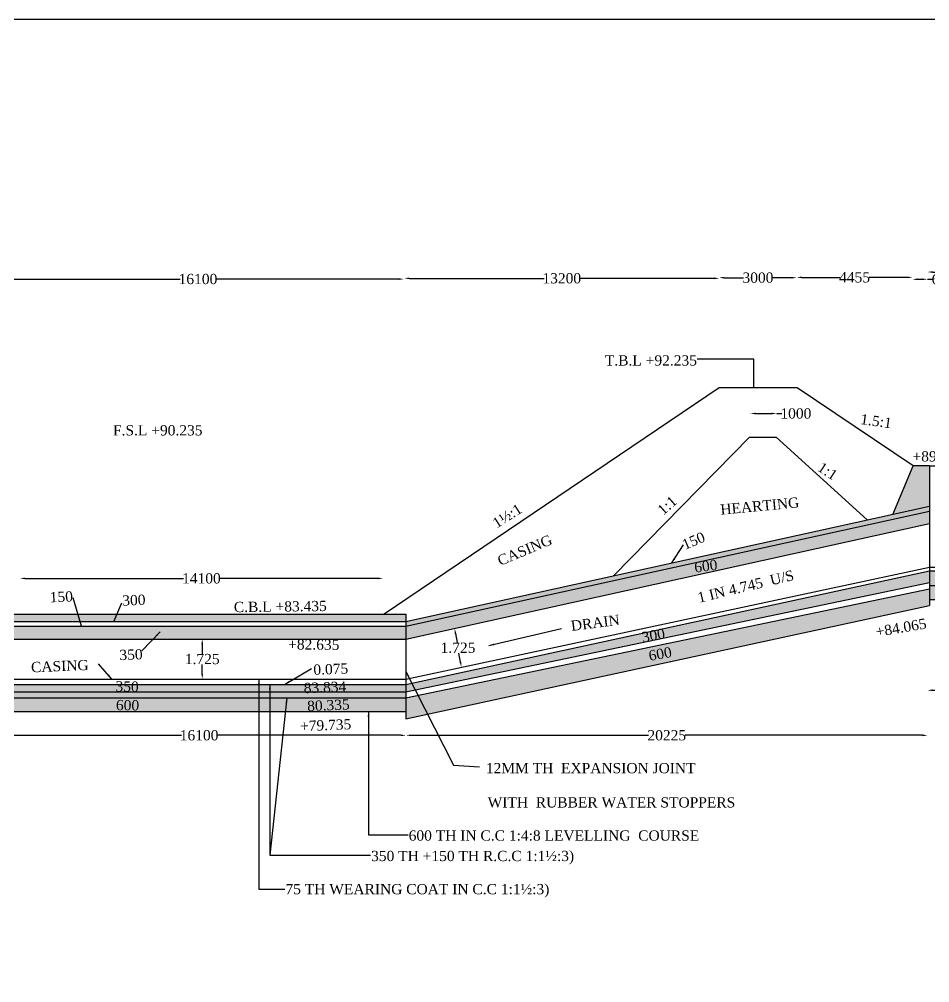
# Model space of a CAD drawing. Header units: millimetres. Extents: x 6088 to 181552, y 273 to 115946.
# Drawn here: x 58843 to 94391, y 78306 to 115946 of the extents above; entities that cross this region are included whole.
import ezdxf

# ---------------------------------------------------------------- set-up
doc = ezdxf.new("R2010")
doc.units = ezdxf.units.MM
for name, color, linetype in [('DIM', 5, 'Continuous'), ('dwg', 20, 'Continuous'), ('HATCH', 2, 'Continuous'), ('TEXT', 7, 'Continuous')]:
    doc.layers.add(name, color=color, linetype=linetype)
doc.layers.add('TITLE', color=7, linetype='Continuous', lineweight=30)
doc.styles.get("Standard").update_dxf_attribs({"font": 'TIMES.TTF', "height": 400})
doc.dimstyles.get("Standard").update_dxf_attribs({"dimtxt": 400, "dimasz": 200, "dimexe": 0.18, "dimexo": 0.0625, "dimgap": 0.09, "dimtad": 0, "dimdec": 1, "dimrnd": 0.004500000000000001, "dimzin": 0, "dimdsep": 46, "dimtxsty": 'Standard', "dimcen": 0.1, "dimse1": 1, "dimse2": 1, "dimclrd": 5, "dimclre": 5, "dimclrt": 4, "dimadec": 0, "dimazin": 0, "dimtfac": 1, "dimtdec": 1, "dimtofl": 0, "dimtmove": 0, "dimatfit": 3, "dimfxl": 1, "dimtolj": 1, "dimtzin": 0, "dimarcsym": 0})

# ---------------------------------------------------------------- blocks, each defined once
blk = doc.blocks.new('*D7')
at = {"layer": 'Defpoints', "color": 0}
for p in [(57785.73858144309, 87963.30142658838), (73941.81770360086, 87971.59066049143), (73941.81770360086, 87963.30142658838)]:
    blk.add_point(p, dxfattribs=at)
at = {"layer": 'DIM', "color": 5, "lineweight": -2}
for p, q in [((57985.73858144309, 87971.59066049143), (65170.53745759046, 87971.59066049143)), ((73741.81770360086, 87971.59066049143), (66557.01882745347, 87971.59066049143))]:
    blk.add_line(p, q, dxfattribs=at)
at = {"layer": 'DIM', "color": 5}
for points in [[(57985.73858144309, 88004.92399382476), (57985.73858144309, 87938.2573271581), (57785.73858144309, 87971.59066049143)], [(73741.81770360086, 88004.92399382476), (73741.81770360086, 87938.2573271581), (73941.81770360086, 87971.59066049143)]]:
    blk.add_solid(points, dxfattribs=at)
at = {"layer": 'DIM', "color": 4, "insert": (65863.77814252197, 87971.59066049143), "char_height": 400, "attachment_point": 5}
blk.add_mtext('\\A1;16100', dxfattribs=at)
blk = doc.blocks.new('*D8')
at = {"layer": 'Defpoints', "color": 0}
for p in [(73941.81770360086, 87971.59066049143), (94307.63203945186, 87971.59066049143), (94307.63203945186, 87971.2129687827)]:
    blk.add_point(p, dxfattribs=at)
at = {"layer": 'DIM', "color": 5, "lineweight": -2}
for p, q in [((74141.81770360086, 87971.2129687827), (83412.16190829636, 87971.2129687827)), ((94107.63203945186, 87971.2129687827), (84837.28783475635, 87971.2129687827))]:
    blk.add_line(p, q, dxfattribs=at)
at = {"layer": 'DIM', "color": 5}
for points in [[(74141.81770360086, 88004.54630211602), (74141.81770360086, 87937.87963544937), (73941.81770360086, 87971.2129687827)], [(94107.63203945186, 88004.54630211602), (94107.63203945186, 87937.87963544937), (94307.63203945186, 87971.2129687827)]]:
    blk.add_solid(points, dxfattribs=at)
at = {"layer": 'DIM', "color": 4, "insert": (84124.72487152636, 87971.2129687827), "char_height": 400, "attachment_point": 5}
blk.add_mtext('\\A1;20225', dxfattribs=at)
blk = doc.blocks.new('*D9')
at = {"layer": 'Defpoints', "color": 0}
for p in [(94307.7527262473, 89760.34458798001), (99425.32741331845, 89760.34458798001), (99425.32741331845, 89732.03826447862)]:
    blk.add_point(p, dxfattribs=at)
at = {"layer": 'DIM', "color": 5, "lineweight": -2}
for p, q in [((94507.7527262473, 89732.03826447862), (96300.48035096528, 89732.03826447862)), ((99225.32741331845, 89732.03826447862), (97432.59978860046, 89732.03826447862))]:
    blk.add_line(p, q, dxfattribs=at)
at = {"layer": 'DIM', "color": 5}
for points in [[(94507.7527262473, 89765.37159781194), (94507.7527262473, 89698.70493114529), (94307.7527262473, 89732.03826447862)], [(99225.32741331845, 89765.37159781194), (99225.32741331845, 89698.70493114529), (99425.32741331845, 89732.03826447862)]]:
    blk.add_solid(points, dxfattribs=at)
at = {"layer": 'DIM', "color": 4, "insert": (96866.54006978287, 89732.03826447862), "char_height": 400, "attachment_point": 5}
blk.add_mtext('\\A1;5000', dxfattribs=at)
blk = doc.blocks.new('*D14')
at = {"layer": 'Defpoints', "color": 0}
for p in [(87389.9270781955, 100550.1633856099), (88419.5205831147, 100550.1633856099), (88419.5205831147, 100543.8925042243)]:
    blk.add_point(p, dxfattribs=at)
at = {"layer": 'DIM', "color": 5, "lineweight": -2}
for p, q in [((87589.9270781955, 100543.8925042243), (88219.5205831147, 100543.8925042243)), ((88419.5205831147, 100543.8925042243), (88619.5205831147, 100543.8925042243))]:
    blk.add_line(p, q, dxfattribs=at)
at = {"layer": 'DIM', "color": 5}
for points in [[(87589.9270781955, 100577.2258375576), (87589.9270781955, 100510.5591708909), (87389.9270781955, 100543.8925042243)], [(88219.5205831147, 100577.2258375576), (88219.5205831147, 100510.5591708909), (88419.5205831147, 100543.8925042243)]]:
    blk.add_solid(points, dxfattribs=at)
at = {"layer": 'DIM', "color": 4, "insert": (89165.10445478017, 100543.8925042243), "char_height": 400, "attachment_point": 5}
blk.add_mtext('\\A1;1000', dxfattribs=at)
blk = doc.blocks.new('*D15')
at = {"layer": 'Defpoints', "color": 0}
for p in [(58866.16161756939, 94124.07440263726), (73042.45970440819, 94124.07440263726), (73042.45970440819, 94102.56253315479)]:
    blk.add_point(p, dxfattribs=at)
at = {"layer": 'DIM', "color": 5, "lineweight": -2}
for p, q in [((59066.16161756939, 94102.56253315479), (65261.06997605728, 94102.56253315479)), ((72842.45970440819, 94102.56253315479), (66647.55134592029, 94102.56253315479))]:
    blk.add_line(p, q, dxfattribs=at)
at = {"layer": 'DIM', "color": 5}
for points in [[(59066.16161756939, 94135.89586648812), (59066.16161756939, 94069.22919982146), (58866.16161756939, 94102.56253315479)], [(72842.45970440819, 94135.89586648812), (72842.45970440819, 94069.22919982146), (73042.45970440819, 94102.56253315479)]]:
    blk.add_solid(points, dxfattribs=at)
at = {"layer": 'DIM', "color": 4, "insert": (65954.31066098879, 94102.56253315479), "char_height": 400, "attachment_point": 5}
blk.add_mtext('\\A1;14100', dxfattribs=at)
blk = doc.blocks.new('*D23')
at = {"layer": 'Defpoints', "color": 0}
for p in [(57780.80719980621, 105813.6504866025), (73857.73080493766, 105813.6504866025), (73857.73080493766, 105795.7219779118)]:
    blk.add_point(p, dxfattribs=at)
at = {"layer": 'DIM', "color": 5, "lineweight": -2}
for p, q in [((57980.80719980621, 105795.7219779118), (65126.02831744042, 105795.7219779118)), ((73657.73080493766, 105795.7219779118), (66512.50968730343, 105795.7219779118))]:
    blk.add_line(p, q, dxfattribs=at)
at = {"layer": 'DIM', "color": 5}
for points in [[(57980.80719980621, 105829.0553112451), (57980.80719980621, 105762.3886445784), (57780.80719980621, 105795.7219779118)], [(73657.73080493766, 105829.0553112451), (73657.73080493766, 105762.3886445784), (73857.73080493766, 105795.7219779118)]]:
    blk.add_solid(points, dxfattribs=at)
at = {"layer": 'DIM', "color": 4, "insert": (65819.26900237193, 105795.7219779118), "char_height": 400, "attachment_point": 5}
blk.add_mtext('\\A1;16100', dxfattribs=at)
blk = doc.blocks.new('*D24')
at = {"layer": 'Defpoints', "color": 0}
for p in [(73874.87063463066, 105792.8653396296), (86173.86163427855, 105824.6786277264), (86173.86163427855, 105792.8653396296)]:
    blk.add_point(p, dxfattribs=at)
at = {"layer": 'DIM', "color": 5, "lineweight": -2}
for p, q in [((74074.87063463066, 105824.6786277264), (79331.12544952311, 105824.6786277264)), ((85973.86163427855, 105824.6786277264), (80717.60681938611, 105824.6786277264))]:
    blk.add_line(p, q, dxfattribs=at)
at = {"layer": 'DIM', "color": 5}
for points in [[(74074.87063463066, 105858.0119610597), (74074.87063463066, 105791.3452943931), (73874.87063463066, 105824.6786277264)], [(85973.86163427855, 105858.0119610597), (85973.86163427855, 105791.3452943931), (86173.86163427855, 105824.6786277264)]]:
    blk.add_solid(points, dxfattribs=at)
at = {"layer": 'DIM', "color": 4, "insert": (80024.36613445461, 105824.6786277264), "char_height": 400, "attachment_point": 5}
blk.add_mtext('\\A1;13200', dxfattribs=at)
blk = doc.blocks.new('*D25')
at = {"layer": 'Defpoints', "color": 0}
for p in [(86173.86163427855, 105824.6786277264), (89194.84796774946, 105849.4121532426), (89194.84796774946, 105824.6786277264)]:
    blk.add_point(p, dxfattribs=at)
at = {"layer": 'DIM', "color": 5, "lineweight": -2}
for p, q in [((86373.86163427855, 105849.4121532426), (87116.13214059584, 105849.4121532426)), ((88994.84796774946, 105849.4121532426), (88252.57746143217, 105849.4121532426))]:
    blk.add_line(p, q, dxfattribs=at)
at = {"layer": 'DIM', "color": 5}
for points in [[(86373.86163427855, 105882.745486576), (86373.86163427855, 105816.0788199093), (86173.86163427855, 105849.4121532426)], [(88994.84796774946, 105882.745486576), (88994.84796774946, 105816.0788199093), (89194.84796774946, 105849.4121532426)]]:
    blk.add_solid(points, dxfattribs=at)
at = {"layer": 'DIM', "color": 4, "insert": (87684.35480101401, 105849.4121532426), "char_height": 400, "attachment_point": 5}
blk.add_mtext('\\A1;3000', dxfattribs=at)
blk = doc.blocks.new('*D26')
at = {"layer": 'Defpoints', "color": 0}
for p in [(89194.84796774946, 105849.4121532426), (93718.47307013778, 105861.8497153535), (93718.47307013778, 105849.4121532426)]:
    blk.add_point(p, dxfattribs=at)
at = {"layer": 'DIM', "color": 5, "lineweight": -2}
for p, q in [((89394.84796774946, 105861.8497153535), (90890.02401569921, 105861.8497153535)), ((93518.47307013778, 105861.8497153535), (92023.29702218804, 105861.8497153535))]:
    blk.add_line(p, q, dxfattribs=at)
at = {"layer": 'DIM', "color": 5}
for points in [[(89394.84796774946, 105895.1830486868), (89394.84796774946, 105828.5163820202), (89194.84796774946, 105861.8497153535)], [(93518.47307013778, 105895.1830486868), (93518.47307013778, 105828.5163820202), (93718.47307013778, 105861.8497153535)]]:
    blk.add_solid(points, dxfattribs=at)
at = {"layer": 'DIM', "color": 4, "insert": (91456.66051894362, 105861.8497153535), "char_height": 400, "attachment_point": 5}
blk.add_mtext('\\A1;4455', dxfattribs=at)
blk = doc.blocks.new('*D27')
at = {"layer": 'Defpoints', "color": 0}
for p in [(93718.47307013778, 105861.8497153535), (94300.38432765007, 105861.8497153535), (94300.38432765007, 105787.6485678423)]:
    blk.add_point(p, dxfattribs=at)
at = {"layer": 'DIM', "color": 5, "lineweight": -2}
for p, q in [((93918.47307013778, 105787.6485678423), (94100.38432765007, 105787.6485678423)), ((94300.38432765007, 105787.6485678423), (94500.38432765007, 105787.6485678423))]:
    blk.add_line(p, q, dxfattribs=at)
at = {"layer": 'DIM', "color": 5}
for points in [[(93918.47307013778, 105820.9819011756), (93918.47307013778, 105754.315234509), (93718.47307013778, 105787.6485678423)], [(94100.38432765007, 105820.9819011756), (94100.38432765007, 105754.315234509), (94300.38432765007, 105787.6485678423)]]:
    blk.add_solid(points, dxfattribs=at)
at = {"layer": 'DIM', "color": 4, "insert": (94920.22919426867, 105787.6485678423), "char_height": 400, "attachment_point": 5}
blk.add_mtext('\\A1;600', dxfattribs=at)
blk = doc.blocks.new('*D28')
at = {"layer": 'Defpoints', "color": 0}
for p in [(94300.38432765007, 105787.6485678423), (99480.68145990011, 106071.2850492285), (99480.68145990011, 105787.6485678423)]:
    blk.add_point(p, dxfattribs=at)
at = {"layer": 'DIM', "color": 5, "lineweight": -2}
for p, q in [((94500.38432765007, 106071.2850492285), (96324.4731749575, 106071.2850492285)), ((99280.68145990011, 106071.2850492285), (97456.59261259268, 106071.2850492285))]:
    blk.add_line(p, q, dxfattribs=at)
at = {"layer": 'DIM', "color": 5}
for points in [[(94500.38432765007, 106104.6183825619), (94500.38432765007, 106037.9517158952), (94300.38432765007, 106071.2850492285)], [(99280.68145990011, 106104.6183825619), (99280.68145990011, 106037.9517158952), (99480.68145990011, 106071.2850492285)]]:
    blk.add_solid(points, dxfattribs=at)
at = {"layer": 'DIM', "color": 4, "insert": (96890.53289377509, 106071.2850492285), "char_height": 400, "attachment_point": 5}
blk.add_mtext('\\A1;5000', dxfattribs=at)
blk = doc.blocks.new('*D30')
at = {"layer": 'Defpoints', "color": 0}
for p in [(75838.0673161832, 92149.67618259658), (76104.8131576925, 90629.56044925224), (76104.8131576925, 90629.56044925224)]:
    blk.add_point(p, dxfattribs=at)
at = {"layer": 'DIM', "color": 5, "lineweight": -2}
for p, q in [((75872.63461295585, 91952.68607626169), (75935.62158746066, 91593.73955848748)), ((76070.24586091982, 90826.55055558714), (76007.25888641502, 91185.49707336139))]:
    blk.add_line(p, q, dxfattribs=at)
at = {"layer": 'DIM', "color": 5}
for points in [[(75905.466297345, 91958.44729239045), (75839.80292856671, 91946.9248601329), (75838.0673161832, 92149.67618259658)], [(76103.07754530897, 90832.3117717159), (76037.41417653068, 90820.78933945835), (76104.8131576925, 90629.56044925224)]]:
    blk.add_solid(points, dxfattribs=at)
at = {"layer": 'DIM', "color": 4, "insert": (75971.44023693784, 91389.61831592442), "char_height": 400, "attachment_point": 5, "rotation": 0.01}
blk.add_mtext('\\A1;1.725', dxfattribs=at)
blk = doc.blocks.new('*D32')
at = {"layer": 'Defpoints', "color": 0}
for p in [(65985.76041131734, 91730.21025754331), (65985.76041131734, 90166.57810880477), (65985.76041131734, 90166.57810880477)]:
    blk.add_point(p, dxfattribs=at)
at = {"layer": 'DIM', "color": 5, "lineweight": -2}
for p, q in [((65985.76041131734, 91530.21025754331), (65985.76041131734, 91152.52167727082)), ((65985.76041131734, 90366.57810880477), (65985.76041131734, 90744.26668907725))]:
    blk.add_line(p, q, dxfattribs=at)
at = {"layer": 'DIM', "color": 5}
for points in [[(65952.42707798402, 91530.21025754331), (66019.09374465067, 91530.21025754331), (65985.76041131734, 91730.21025754331)], [(65952.42707798402, 90366.57810880477), (66019.09374465067, 90366.57810880477), (65985.76041131734, 90166.57810880477)]]:
    blk.add_solid(points, dxfattribs=at)
at = {"layer": 'DIM', "color": 4, "insert": (65985.76041131733, 90948.39418317405), "char_height": 400, "attachment_point": 5, "rotation": 0.01}
blk.add_mtext('\\A1;1.725', dxfattribs=at)

msp = doc.modelspace()

# ---------------------------------------------------------------- hatches: boundary and pattern name
at = {"layer": 'HATCH'}
h = msp.add_hatch(dxfattribs=at)
h.set_pattern_fill('AR-CONC', color=256, scale=5, style=0)
h.set_pattern_definition([(50, (0, 0), (910.92334498002, -79.69542769451543), [95.25, -1047.75]), (355, (0, 0), (-176.2141298783349, 955.2832144108999), [76.2, -838.1999999999999]), (100.451, (75.91, -6.641249999999999), (734.7125083297963, 875.5834391014594), [80.95, -890.45]), (46.18420000000001, (0, 254), (1355.395204460649, -210.2116396636357), [142.875, -1571.625]), (96.6356, (112.9495, 236.4825), (1187.021172331186, 1237.127779450246), [121.425, -1335.675]), (351.1840000000001, (0, 254), (1187.02302906967, 1237.125589302988), [114.3, -1257.3]), (21, (127, 190.5), (758.0743991769164, -511.3275925838125), [95.25, -1047.75]), (326.0000000000001, (127, 190.5), (309.0101417382353, 920.9398306115963), [76.2, -838.1999999999999]), (71.4514, (190.1725, 147.8895), (1067.082453850622, 409.6142885802873), [80.95, -890.45]), (37.50000000000001, (0, 0), (15.44301625295908, 422.7751943657655), [0, -828.04, 0, -850.9000000000001, 0, -841.375]), (7.499999999999999, (0, 0), (334.0983125515287, 500.9028740905975), [0, -485.14, 0, -808.99, 0, -320.675]), (327.5, (-283.21, 0), (677.952975834357, -28.64371996336729), [0, -317.5, 0, -990.6, 0, -1314.45]), (317.5, (-410.21, 0), (740.6459069300902, 127.1324551666651), [0, -412.75, 0, -657.86, 0, -933.45])])
h.paths.add_polyline_path([(30232.53165380308, 93140.65841879255), (29727.71417023195, 93140.65841879256), (29727.71417023195, 92521.80613881128), (30232.53165380308, 92521.80613881128)])
h.paths.add_polyline_path([(29500.61408846104, 93140.65841879253), (29015.23974481924, 93140.65841879253), (29015.23974481924, 90955.18023410895), (29152.03565260348, 90955.18023410894), (29557.75639661297, 92059.2906154704), (29500.61408846103, 92059.29061547038)])
h.paths.add_polyline_path([(28832.43273987737, 93140.65841879253), (28509.74002018222, 93140.65841879253), (28509.74002018222, 90955.18023410894), (28832.43273987738, 90955.18023410895)])
h.paths.add_polyline_path([(30970.31693058275, 93140.65841879253), (30393.44412586349, 93140.65841879252), (30393.44412586349, 92521.8061388113), (30970.31693058275, 92521.8061388113)])
h.paths.add_polyline_path([(32297.05447729374, 93140.65841879253), (31113.99587644474, 93140.65841879253), (31113.99587644474, 92521.8061388113), (32297.05447729375, 92521.8061388113)])
h.paths.add_polyline_path([(33002.69918753859, 93140.65841879253), (32470.38169149263, 93140.65841879253), (32470.38169149263, 92521.8061388113), (33002.69918753859, 92521.80613881131)])
h.paths.add_polyline_path([(33430.89384098328, 93140.65841879253), (33160.9250614827, 93140.65841879252), (33160.9250614827, 92521.8061388113), (33430.89384098328, 92521.8061388113)])
h.paths.add_polyline_path([(33430.89384098328, 93234.95228218124), (33430.89384098328, 92671.35324790224), (57778.82111000363, 89517.871578302), (57778.82111000364, 89962.0530333894)])
h.paths.add_polyline_path([(33430.89384098329, 92671.35324790224), (33430.89384098328, 92521.80613881128), (57778.82111000362, 89312.26039012092), (57778.82111000363, 89517.87157830202)])
h.paths.add_polyline_path([(33430.89384098328, 92521.8061388113), (33430.89384098328, 91884.37336647931), (57778.82111000363, 88656.40684190008), (57778.82111000364, 89312.26039012091)])
h.paths.add_polyline_path([(33430.89384098328, 95538.43125177384), (33430.89384098328, 95114.38385735021), (57778.82111000363, 91730.2102575433), (57778.82111000363, 92232.75182699726)])
h.paths.add_polyline_path([(33430.89384098328, 95789.33138012479), (33430.89384098328, 95538.43125177386), (57778.82111000363, 92232.75182699725), (57778.82111000363, 92422.32986700826)])
h.paths.add_polyline_path([(34111.08964465605, 97321.89766569587), (33430.89384098328, 97321.89766569585), (33430.89384098328, 95789.33138012479), (34787.72632806158, 95601.69910298836)])
h.paths.add_polyline_path([(73938.2442128877, 92232.75182699725), (57778.82111000364, 92232.75182699728), (57778.82111000363, 91730.21025754331), (73938.24421288772, 91730.21025754331)])
h.paths.add_polyline_path([(73938.2442128877, 92699.07855581342), (57778.82111000364, 92699.07855581341), (57778.82111000363, 92422.32986700824), (73938.24421288772, 92422.32986700824)])
h.paths.add_polyline_path([(73938.2442128877, 89962.05303338937), (57778.82111000364, 89962.0530333894), (57778.82111000364, 89664.01664979801), (73938.24421288772, 89664.01664979801)])
h.paths.add_polyline_path([(73938.2442128877, 89664.01664979801), (57778.82111000364, 89664.01664979805), (57778.82111000364, 89439.05972722208), (73938.24421288772, 89439.05972722208)])
h.paths.add_polyline_path([(73938.2442128877, 89439.05972722209), (57778.82111000364, 89439.05972722208), (57778.82111000364, 88884.76767518115), (73938.24421288772, 88884.76767518117)])
h.paths.add_polyline_path([(94380.19674997359, 93043.043312595), (94380.1967499736, 93699.11313362779), (73938.24421288772, 89439.05972722209), (73938.24421288772, 88884.76767518117), (73938.24421288772, 88617.48121002433)])
h.paths.add_polyline_path([(94380.19674997358, 93940.10608990189), (94380.19674997358, 94394.7775937363), (73938.2442128877, 89962.05303338938), (73938.2442128877, 89664.01664979802)])
h.paths.add_polyline_path([(94380.19674997358, 96243.63180504937), (94380.19674997359, 96724.16168013345), (73938.2442128877, 92232.75182699725), (73938.24421288772, 91730.21025754331)])
h.paths.add_polyline_path([(94380.19674997358, 96724.16168013343), (94380.19674997358, 96920.02151475358), (73938.24421288772, 92422.32986700827), (73938.24421288773, 92232.75182699728)])
h.paths.add_polyline_path([(99470.3155326757, 95284.6906095905), (99023.58788102354, 95284.69060959051), (98028.9739045459, 94394.7775937363), (97945.33728564484, 94394.77759373629), (97945.33728564484, 93830.7676602601), (98597.60064995706, 93830.76766026007), (98798.93480949989, 92895.91773866057), (99470.31553267571, 92895.91773866059)])
h.paths.add_polyline_path([(97814.28564311007, 94394.77759373629), (96706.75565705867, 94394.7775937363), (96706.75565705867, 93830.7676602601), (97814.28564311007, 93830.76766026008)])
h.paths.add_polyline_path([(96580.48554559215, 94394.7775937363), (96060.42355340556, 94394.77759373632), (96060.42355340556, 93830.7676602601), (96580.48554559215, 93830.76766026008)])
h.paths.add_polyline_path([(95901.96685700236, 94394.7775937363), (94380.19674997359, 94394.7775937363), (94380.19674997359, 93830.76766026008), (95901.96685700235, 93830.76766026008)])
h.paths.add_polyline_path([(94380.19674997356, 98505.01495983487), (93745.76790578493, 98505.01495983488), (92947.74784901178, 96604.85037608718), (94380.19674997358, 96920.02151475358)])
h.paths.add_polyline_path([(93771.74070575436, 49962.99217948221), (73988.14059761656, 49962.99217948221), (73988.14059761656, 48397.50438879677), (93771.74070575438, 48397.50438879678)])
h.paths.add_polyline_path([(73988.14059761654, 49962.99217948221), (65952.65071554667, 49962.99217948221), (65952.65071554667, 48397.50438879678), (73988.14059761656, 48397.50438879678)])
h.paths.add_polyline_path([(65952.65071554668, 49962.99217948221), (57886.33973639773, 49962.99217948221), (57886.33973639773, 48397.50438879678), (65952.65071554668, 48397.50438879678)])
h.paths.add_polyline_path([(57886.33973639773, 49962.99217948221), (34210.4042323191, 49962.99217948221), (34210.4042323191, 48397.50438879677), (57886.33973639772, 48397.50438879678)])
h.paths.add_polyline_path([(31135.68506887491, 92541.3888556085), (32224.65406671197, 92541.3888556085), (32224.65406671197, 93150.47321033094), (31135.68506887491, 93150.47321033094)], flags=9)
h.paths.add_polyline_path([(41443.83961044464, 91561.64708932936), (42521.35801719735, 91404.14292633878), (42609.45356598868, 92006.82271316656), (41531.93515923597, 92164.32687615714)], flags=24)
h.paths.add_polyline_path([(41285.00294732671, 90875.45532074646), (42353.32020536052, 90664.38255026826), (42471.37785664495, 91261.9159318804), (41403.06059861113, 91472.98870235859)], flags=24)
h.paths.add_polyline_path([(62493.32802551164, 89581.36402022486), (63582.10649595989, 89560.99442183315), (63593.49966116204, 90169.97221038897), (62504.72119071379, 90190.34180878066)], flags=9)
h.paths.add_polyline_path([(69859.43320342647, 89501.8515042272), (71685.7216242079, 89576.90188418062), (71660.64167710449, 90187.2014858239), (69834.35325632305, 90112.15110587048)], flags=9)
h.paths.add_polyline_path([(62511.01441785129, 88851.54050458875), (63599.79288829953, 88831.17090619703), (63611.18605350168, 89440.14869475285), (62522.40758305343, 89460.51829314455)], flags=9)
h.paths.add_polyline_path([(69994.56266710702, 88801.94394200778), (71820.85108788846, 88876.9943219612), (71795.77114078504, 89487.29392360448), (69969.48272000361, 89412.24354365106)], flags=9)
h.paths.add_polyline_path([(83375.55647194087, 90752.80316622004), (84447.07178914707, 90946.98968285482), (84338.45899170727, 91546.31180942777), (83266.94367450109, 91352.12529279299)], flags=24)
h.paths.add_polyline_path([(83109.21950409193, 91476.54555349653), (84180.73482129813, 91670.73207013131), (84072.12202385833, 92270.05419670427), (83000.60670665215, 92075.86768006948)], flags=25)
h.paths.add_polyline_path([(85138.66344119172, 94209.17344190934), (86218.57554044374, 94349.32812837872), (86140.18393614731, 94953.34676016375), (85060.27183689529, 94813.1920736944)], flags=24)
h.paths.add_polyline_path([(94936.23316707654, 93780.62037703054), (96025.20216491361, 93780.62037703054), (96025.20216491361, 94389.70473175298), (94936.23316707654, 94389.70473175298)], flags=9)
h = msp.add_hatch(dxfattribs=at)
h.set_pattern_fill('GRAVEL', color=256, scale=30, style=0)
h.set_pattern_definition([(228.0128, (548.64, 762), (-6096.005179768803, -6858.008426853773), [102.5163, -10149.15]), (184.9697, (480.0599999999999, 685.8), (9144.014791853737, 761.9946226162375), [175.9215, -17416.2]), (132.5104, (304.8, 670.56), (7619.994455499508, -8382.008187738124), [124.0446, -12280.41]), (267.2737, (7.62, 480.0599999999999), (761.9966912484518, 15239.99509600993), [160.2015, -15859.92]), (292.8337, (0, 320.04), (-3810.010816650571, 9144.005199015333), [157.0902, -15551.94]), (357.2737, (60.96, 175.26), (-15239.99509600993, 761.9966912484525), [160.2015, -15859.92]), (37.6942, (220.98, 167.64), (-9906.00625837198, -7619.993207095467), [211.8582, -20973.93]), (72.2553, (388.62, 297.18), (5334.010669640159, 16764.00486181092), [200.016, -19801.59]), (121.4296, (449.58, 487.68), (-6096.001570579344, 9905.988347991806), [160.7439, -15913.65]), (175.2364, (365.76, 624.8400000000001), (8381.993415916337, -761.9928488163467), [183.5139, -8992.170000000002]), (222.3974, (182.88, 640.0799999999999), (-9144.000275171913, -8381.989095191091), [237.3234, -23495.04]), (138.8141, (762, 472.44), (-5333.996602267421, 4571.992967137201), [81.00150000000001, -8019.179999999999]), (171.4692, (701.0400000000001, 525.78), (9905.98487867742, -1524.00384001371), [154.1046, -15256.38]), (225, (548.64, 548.64), (-1.598721155460225e-13, -761.9994806100592), [107.7627, -969.867]), (203.1986, (495.3000000000001, 640.0799999999999), (3810.01284767725, 1524.006682291879), [58.0323, -5745.179999999999]), (291.8014, (441.96, 617.22), (-762.0005345683527, 2286.00147261956), [82.06979999999999, -4021.44]), (30.9638, (472.44, 541.0200000000001), (2285.997586442468, 1524.001187598166), [133.296, -4309.889999999999]), (161.5651, (586.74, 609.6), (1524.000695454294, -761.998866739523), [96.3861, -2313.27]), (16.38950000000001, (0, 617.22), (7620.004204190805, 2285.995244990341), [135.0264, -13367.64]), (70.3462, (129.54, 655.32), (-3047.991506602953, -8381.9881465635), [113.2797, -11214.66]), (293.1986, (586.74, 762), (-1524.006682291879, 3810.01284767725), [116.064, -5687.16]), (343.6105, (632.4599999999999, 655.32), (-7620.004204190805, 2285.995244990344), [135.0264, -13367.64]), (339.444, (0, 144.78), (-3810.004729276773, 1523.998150815041), [130.2105, -6380.31]), (294.7751, (121.92, 99.06), (-3809.991121088052, 8381.996107847002), [109.1016, -10801.08]), (66.80140000000002, (594.36, 0), (1524.00668229188, 3810.01284767725), [116.064, -5687.16]), (17.354, (640.0799999999999, 106.68), (-9906.000534557987, -3047.995402681689), [127.7349, -12645.72]), (69.444, (220.98, 0), (-1523.998150815043, -3810.004729276772), [65.10539999999999, -6445.44]), (101.3099, (548.64, 0), (-761.9962388662045, 3047.990238270786), [38.8545, -3846.6]), (165.9638, (541.0200000000001, 38.1), (2286.001606409152, -761.9986812370925), [157.0902, -2984.715]), (186.0090000000001, (388.62, 76.2), (7619.988763328384, 761.9982205643576), [145.5801, -14412.42]), (303.6901, (472.44, 472.44), (-762.0002613921698, 1523.998529769552), [109.8972, -2637.534]), (353.1572, (533.4000000000001, 381), (12954.00535699303, -1524.006825496452), [191.8671, -18994.8]), (60.94540000000001, (723.9, 358.14), (-3047.992909748727, -5333.987283250238), [78.4524, -7766.82]), (90, (762, 426.72), (-762, 762), [45.72, -716.28]), (120.2564, (373.38, 99.06), (3047.993540050833, -5333.997309743268), [105.8601, -10480.17]), (48.01280000000001, (320.04, 190.5), (6096.005179768802, 6858.008426853774), [205.0329, -10046.64]), (0, (457.2, 342.9), (762, 762), [198.12, -563.88]), (325.3048, (655.32, 342.9), (-7619.986797286107, 5334.000507145429), [120.483, -11927.79]), (254.0546, (754.38, 274.32), (-762.0019439104423, -3048.007260961088), [110.9487, -5436.51]), (207.646, (723.9, 167.64), (-14477.99491470682, -7620.004792417018), [180.6435, -17883.75]), (175.4261, (563.88, 83.82), (-9906.002281424253, 761.9963133658385), [191.1087, -18919.74]), (175.4261, (563.88, 83.82), (-9906.002281424253, 761.9963133658385), [191.1087, -18919.74])])
edge = h.paths.add_edge_path()
edge.add_spline(control_points=[(28509.74002018221, 93302.78181342535), (28502.06714503273, 93298.43857064965), (28488.67671324998, 93298.70289488618), (28471.70596910299, 93302.78181342536)], knot_values=[34427.26637541014, 34427.26637541018, 34427.26637541018, 34427.26637541018, 34493.31600180749, 34493.31600180749, 34493.31600180749, 34493.31600180749], degree=3, periodic=0)
edge.add_line((28471.70596910297, 93302.78181342536), (27947.01383165194, 93302.78181342538))
edge.add_spline(control_points=[(27947.0138316519, 93302.78181342536), (27944.8705102294, 93301.8444104572), (27942.42825495224, 93301.87932886608), (27939.70521656133, 93302.78181342539)], knot_values=[35518.20982480092, 35518.20982480092, 35518.20982480092, 35518.20982480101, 35541.25256990674, 35541.25256990674, 35541.25256990674, 35541.25256990674], degree=3, periodic=0)
edge.add_spline(control_points=[(27210.30411104091, 93302.78181342536), (27228.15436472911, 93316.23281840605), (27281.92629801108, 93494.62993507113), (27478.58942353765, 93485.73558312166), (27715.88740959861, 93688.30957917322), (27894.05027750913, 93317.91302776591), (27939.70521656133, 93302.78181342539)], knot_values=[35541.25256990674, 35541.25256990677, 35541.25256990677, 35541.25256990677, 35675.8900224332, 35919.74463452461, 36085.8926467061, 36472.23135089392, 36472.23135089392, 36472.23135089392, 36472.23135089392], degree=3, periodic=0)
edge.add_line((27939.7052165614, 93302.78181342536), (27210.30411104094, 93302.78181342536))
edge.add_spline(control_points=[(27210.30411104091, 93302.78181342536), (27205.19294561128, 93298.93031008811), (27200.1865228881, 93299.1789142688), (27195.27220083091, 93302.78181342539)], knot_values=[36472.23135089389, 36472.23135089389, 36472.23135089389, 36472.23135089392, 36510.78286421726, 36510.78286421726, 36510.78286421726, 36510.78286421726], degree=3, periodic=0)
edge.add_spline(control_points=[(26905.90150670825, 93302.78181342536), (26979.0990488791, 93315.82732035372), (27069.32790069068, 94022.72055739326), (27149.75886669091, 93336.14958038852), (27195.27220083091, 93302.78181342539)], knot_values=[36510.78286421726, 36510.78286421728, 36510.78286421728, 36510.78286421728, 36917.21838749204, 37274.25805381168, 37274.25805381168, 37274.25805381168, 37274.25805381168], degree=3, periodic=0)
edge.add_line((27195.27220083092, 93302.78181342536), (26905.90150670814, 93302.78181342535))
edge.add_spline(control_points=[(26905.90150670824, 93302.78181342536), (26903.19328137805, 93302.29914459167), (26900.45060829055, 93302.31375979102), (26897.67217619184, 93302.78181342538)], knot_values=[37274.25805381166, 37274.25805381166, 37274.25805381166, 37274.25805381168, 37289.29570325423, 37289.29570325423, 37289.29570325423, 37289.29570325423], degree=3, periodic=0)
edge.add_spline(control_points=[(26194.16551373514, 93302.78181342536), (26224.98168623272, 93311.99999309742), (26288.89345338575, 93443.41866553095), (26447.94459207027, 93472.59694801623), (26603.39321100763, 93574.97796395292), (26775.51459306404, 93485.2399788748), (26856.81596550821, 93309.66443542823), (26897.67217619184, 93302.78181342538)], knot_values=[37289.29570325423, 37289.29570325423, 37289.29570325423, 37289.29570325423, 37437.04214658163, 37598.95784567548, 37784.56002641669, 37933.43641137121, 38154.5616186769, 38154.5616186769, 38154.5616186769, 38154.5616186769], degree=3, periodic=0)
edge.add_line((26897.67217619192, 93302.78181342538), (26194.16551373526, 93302.78181342535))
edge.add_spline(control_points=[(26194.16551373514, 93302.78181342535), (26188.60012004343, 93301.11701228887), (26183.02420763684, 93301.1966759387), (26177.44331835058, 93302.78181342533)], knot_values=[38154.56161867689, 38154.5616186769, 38154.5616186769, 38154.5616186769, 38181.24459248655, 38181.24459248655, 38181.24459248655, 38181.24459248655], degree=3, periodic=0)
edge.add_spline(control_points=[(25776.921616121, 93302.78181342539), (25853.2912658206, 93317.38970938594), (25955.345482976, 93885.27379915756), (26104.47902131053, 93323.50583006348), (26177.44331835058, 93302.78181342533)], knot_values=[38181.24459248654, 38181.24459248658, 38181.24459248658, 38181.24459248658, 38537.20249601699, 38886.05450276697, 38886.05450276697, 38886.05450276697, 38886.05450276697], degree=3, periodic=0)
edge.add_line((26177.44331835053, 93302.78181342535), (25776.92161612053, 93302.78181342536))
edge.add_spline(control_points=[(25776.92161612098, 93302.78181342539), (25772.65318612762, 93301.96535320196), (25768.30719610531, 93301.99920404267), (25763.88845739772, 93302.78181342539)], knot_values=[38886.05450276694, 38886.05450276694, 38886.05450276694, 38886.05450276698, 38905.94959718968, 38905.94959718968, 38905.94959718968, 38905.94959718968], degree=3, periodic=0)
edge.add_spline(control_points=[(24887.38608843087, 93302.78181342535), (24925.20413249182, 93315.95597645467), (25043.32663587419, 93549.87709338607), (25269.44676896733, 93487.70695428978), (25474.06084995216, 93555.37045165962), (25628.37319790783, 93457.28991241947), (25719.77817105285, 93310.59425182732), (25763.88845739772, 93302.78181342539)], knot_values=[38905.94959718967, 38905.94959718967, 38905.94959718967, 38905.94959718967, 39120.22386389062, 39364.51336988151, 39560.84255433517, 39715.69376649571, 39914.29756950726, 39914.29756950726, 39914.29756950726, 39914.29756950726], degree=3, periodic=0)
edge.add_line((25763.8884573978, 93302.78181342536), (24887.38608843086, 93302.78181342535))
edge.add_spline(control_points=[(24887.38608843087, 93302.78181342535), (24882.54069058421, 93301.09388739007), (24877.98055515557, 93300.9840199035), (24873.72376563682, 93302.78181342536)], knot_values=[39914.29756950727, 39914.29756950727, 39914.29756950727, 39914.29756950727, 39941.75123868154, 39941.75123868154, 39941.75123868154, 39941.75123868158], degree=3, periodic=0)
edge.add_spline(control_points=[(24481.36291592862, 93302.78181342538), (24575.06244370106, 93319.02359926142), (24801.85173418574, 93790.13588724817), (24832.5505835336, 93320.17071173323), (24873.72376563681, 93302.78181342536)], knot_values=[39941.75123868154, 39941.75123868154, 39941.75123868154, 39941.75123868154, 40313.37849337304, 40578.92014520576, 40578.9201452058, 40578.9201452058, 40578.9201452058], degree=3, periodic=0)
edge.add_line((24873.72376563679, 93302.78181342536), (24481.36291592861, 93302.78181342536))
edge.add_spline(control_points=[(24481.36291592862, 93302.78181342538), (24475.72917460189, 93301.80526613363), (24470.23488457074, 93301.7633398892), (24464.90292952429, 93302.78181342536)], knot_values=[40578.9201452058, 40578.9201452058, 40578.9201452058, 40578.9201452058, 40601.26446083544, 40601.26446083547, 40601.26446083547, 40601.26446083547], degree=3, periodic=0)
edge.add_spline(control_points=[(23531.1982953445, 93302.78181342536), (23579.3869977453, 93311.9603088944), (23678.52196998421, 93516.49063389598), (23918.65118302231, 93511.73139418391), (24135.51512437443, 93535.54409282061), (24355.00995208548, 93469.97334026589), (24421.97146206112, 93310.9822883166), (24464.90292952428, 93302.78181342538)], knot_values=[40601.26446083544, 40601.26446083544, 40601.26446083544, 40601.26446083544, 40844.43834489168, 41010.13604352289, 41305.65243775098, 41497.4823131478, 41677.39273082501, 41677.39273082501, 41677.39273082501, 41677.39273082505], degree=3, periodic=0)
edge.add_line((24464.90292952426, 93302.78181342538), (23531.19829534452, 93302.78181342538))
edge.add_spline(control_points=[(23531.1982953445, 93302.78181342536), (23527.42794867835, 93302.0636760183), (23523.72354019067, 93302.0340136761), (23520.08340954093, 93302.78181342538)], knot_values=[41677.39273082505, 41677.39273082505, 41677.39273082505, 41677.39273082505, 41696.41897136215, 41696.41897136219, 41696.41897136219, 41696.41897136219], degree=3, periodic=0)
edge.add_spline(control_points=[(23178.15124961783, 93302.78181342539), (23242.89016846139, 93310.65720786648), (23352.72311163739, 93973.96002482319), (23447.02233188505, 93317.7909053538), (23520.08340954092, 93302.78181342538)], knot_values=[41696.41897136215, 41696.41897136215, 41696.41897136215, 41696.41897136245, 42078.01219335841, 42459.88794759357, 42459.88794759357, 42459.88794759357, 42459.8879475936], degree=3, periodic=0)
edge.add_line((23520.08340954097, 93302.78181342536), (23427.4984191237, 93302.78181342536))
edge.add_line((23427.4984191237, 93302.78181342536), (23427.4984191237, 92502.07720628858))
edge.add_line((23427.4984191237, 92502.07720628858), (24289.56917249202, 92502.07720628858))
edge.add_line((24289.56917249202, 92502.07720628858), (24289.56917249202, 92959.67925243126))
edge.add_line((24289.56917249202, 92959.67925243126), (27718.14608374006, 92959.67925243126))
edge.add_line((27718.14608374006, 92959.67925243126), (28235.64857625285, 90955.18023410894))
edge.add_line((28235.64857625285, 90955.18023410894), (28509.74002018222, 90955.18023410894))
edge.add_line((28509.74002018222, 90955.18023410894), (28509.74002018222, 93302.78181342536))
h.paths.add_polyline_path([(33430.89384098328, 92521.8061388113), (29727.71417023195, 92521.80613881128), (29557.75639661297, 92059.2906154704), (33430.89384098328, 92059.29061547037)])
h.paths.add_polyline_path([(98597.6006499571, 93830.7676602601), (94380.19674997358, 93830.76766026008), (94380.19674997358, 93278.31888355059), (98716.57890259354, 93278.31888355059)])
edge = h.paths.add_edge_path()
edge.add_line((100320.3440738239, 95086.43924930562), (103986.8258953737, 95086.43924930565))
edge.add_line((103986.8258953737, 95086.43924930565), (103986.8258953737, 94711.93060079381))
edge.add_line((103986.8258953737, 94711.93060079381), (104668.5103578176, 94711.9306007938))
edge.add_line((104668.5103578176, 94711.9306007938), (104668.5103578176, 95401.8064859097))
edge.add_spline(control_points=[(104360.0789736607, 95407.25110595631), (104413.64104506, 95429.5639138312), (104582.2032098662, 96091.58260270997), (104605.5603598366, 95421.65789490752), (104660.5283158125, 95407.25110595628)], knot_values=[36174.51445089692, 36174.51445089719, 36174.51445089719, 36174.51445089719, 36573.38433394428, 36925.76981848174, 36925.76981848174, 36925.76981848174, 36925.76981848174], degree=3, periodic=0)
edge.add_line((104660.5283158125, 95407.25110595628), (104360.0789736607, 95407.2511059563))
edge.add_spline(control_points=[(104360.0789736607, 95407.2511059563), (104356.2956723525, 95405.67506393598), (104352.691651177, 95405.7413422368), (104349.2244271273, 95407.25110595627)], knot_values=[36925.76981848147, 36925.76981848147, 36925.76981848147, 36925.76981848175, 36953.94357858613, 36953.94357858613, 36953.94357858613, 36953.94357858613], degree=3, periodic=0)
edge.add_spline(control_points=[(103286.3429668161, 95407.25110595628), (103328.8239390666, 95418.43935063042), (103483.7868248575, 95606.27462578782), (103748.7954533274, 95657.95298669432), (104254.0778389092, 95964.08683441718), (104308.5715862087, 95424.9529283459), (104349.2244271273, 95407.25110595627)], knot_values=[36953.94357858613, 36953.94357858613, 36953.94357858613, 36953.94357858613, 37134.75721799005, 37456.04057471998, 37949.6745929828, 38280.00899629683, 38280.00899629683, 38280.00899629683, 38280.00899629683], degree=3, periodic=0)
edge.add_line((104349.2244271273, 95407.25110595627), (103286.342966816, 95407.25110595628))
edge.add_spline(control_points=[(103286.3429668161, 95407.25110595628), (103278.5736634119, 95405.20489884685), (103271.2500193731, 95405.04700147454), (103264.470464374, 95407.25110595627)], knot_values=[38280.00899629683, 38280.00899629683, 38280.00899629683, 38280.00899629683, 38313.07782569813, 38313.07782569813, 38313.07782569813, 38313.07782569815], degree=3, periodic=0)
edge.add_spline(control_points=[(102910.7076888093, 95407.25110595627), (102970.261342834, 95413.0028345714), (103169.8395153982, 96042.20186778106), (103192.6458940626, 95430.60202756432), (103264.470464374, 95407.25110595627)], knot_values=[38313.07782569813, 38313.07782569843, 38313.07782569843, 38313.07782569843, 38705.53903787577, 39055.87979958517, 39055.87979958519, 39055.87979958519, 39055.87979958519], degree=3, periodic=0)
edge.add_line((103264.470464374, 95407.25110595627), (102910.7076888096, 95407.25110595628))
edge.add_spline(control_points=[(102910.7076888092, 95407.25110595625), (102909.6465756748, 95407.14862299565), (102908.6000326235, 95407.14985430962), (102907.5670764318, 95407.25110595627)], knot_values=[39055.87979958489, 39055.87979958489, 39055.87979958489, 39055.87979958519, 39062.87258203993, 39062.87258203993, 39062.87258203993, 39062.87258203993], degree=3, periodic=0)
edge.add_spline(control_points=[(101871.2868654835, 95407.25110595625), (101938.592425015, 95444.00553066187), (102203.9143342541, 95671.1212251469), (102430.3932820711, 95705.60506480731), (102827.9067709715, 95766.03128830506), (102862.0715339513, 95411.71063543845), (102907.5670764318, 95407.25110595627)], knot_values=[39062.87258203993, 39062.87258203993, 39062.87258203993, 39062.87258203993, 39278.08036568664, 39731.39949776631, 39973.20626592715, 40281.1965115631, 40281.1965115631, 40281.1965115631, 40281.1965115631], degree=3, periodic=0)
edge.add_line((102907.5670764318, 95407.25110595628), (101871.2868654835, 95407.25110595627))
edge.add_spline(control_points=[(101871.2868654835, 95407.25110595625), (101822.1109504511, 95380.39697267264), (101782.6000941317, 95372.95138652672), (101763.8174497456, 95407.25110595627)], knot_values=[40281.1965115631, 40281.1965115631, 40281.1965115631, 40281.1965115631, 40438.43522641193, 40438.43522641193, 40438.43522641193, 40438.43522641195], degree=3, periodic=0)
edge.add_line((101763.8174497456, 95407.25110595627), (101505.9229913177, 95407.25110595627))
edge.add_spline(control_points=[(101505.9229913177, 95407.25110595627), (101498.8331749301, 95405.05570542376), (101492.0958497648, 95404.92716488845), (101485.8063304508, 95407.25110595627)], knot_values=[41119.76097539699, 41119.76097539699, 41119.76097539699, 41119.76097539699, 41152.07072642411, 41152.07072642416, 41152.07072642416, 41152.07072642416], degree=3, periodic=0)
edge.add_spline(control_points=[(100619.0746261455, 95407.25110595627), (100665.5527058075, 95427.09806100582), (100828.4472274646, 95531.81141168613), (101039.1250657558, 95495.72264923826), (101387.1358008863, 95710.82281067577), (101447.8872303294, 95421.26199448804), (101485.8063304508, 95407.25110595628)], knot_values=[41152.0707264241, 41152.0707264241, 41152.0707264241, 41152.0707264241, 41290.26964295346, 41556.93271200518, 41908.93954752371, 42103.73292090119, 42103.73292090119, 42103.73292090119, 42103.73292090124], degree=3, periodic=0)
edge.add_line((101485.8063304508, 95407.25110595628), (100619.0746261455, 95407.25110595627))
edge.add_spline(control_points=[(100619.0746261455, 95407.25110595627), (100580.9485750406, 95390.97061356073), (100548.9631447945, 95385.38697171069), (100531.3840993113, 95407.25110595625)], knot_values=[42103.73292090125, 42103.73292090125, 42103.73292090125, 42103.73292090125, 42217.09773701592, 42217.09773701595, 42217.09773701595, 42217.09773701595], degree=3, periodic=0)
edge.add_line((100531.3840993113, 95407.25110595627), (100319.408256553, 95407.25110595625))
edge.add_spline(control_points=[(100319.408256553, 95407.25110595625), (100317.3917354371, 95406.58562077492), (100315.5711813038, 95406.56313074743), (100313.9677715882, 95407.25110595625)], knot_values=[42807.02841923726, 42807.02841923726, 42807.02841923726, 42807.02841923726, 42822.96951806708, 42822.9695180671, 42822.9695180671, 42822.9695180671], degree=3, periodic=0)
edge.add_spline(control_points=[(99467.36161748902, 95412.19154779351), (99528.04988107509, 95436.67730819325), (99780.30152719647, 95643.72447741272), (100000.7886712009, 95660.42439100044), (100326.043742208, 95675.87462368398), (100292.0797119706, 95416.64261845648), (100313.9677715882, 95407.25110595625)], knot_values=[42822.96951806708, 42822.96951806708, 42822.96951806708, 42822.96951806708, 43085.86958886436, 43472.84192480338, 43653.09767721275, 43870.70875825966, 43870.70875825966, 43870.70875825966, 43870.70875825967], degree=3, periodic=0)
edge.add_line((100313.9677715882, 95407.25110595628), (99467.99730949274, 95407.25110595625))
edge.add_line((99467.99730949274, 95407.25110595625), (99470.31553267571, 95389.23444579076))
edge.add_line((99470.31553267571, 95389.23444579076), (99470.31553267573, 92895.9177386606))
edge.add_line((99470.31553267573, 92895.9177386606), (99887.40587275336, 92895.91773866059))
edge.add_line((99887.40587275336, 92895.91773866059), (100320.3440738239, 95086.43924930562))

# ---------------------------------------------------------------- linework, layer by layer
at = {"layer": 'dwg'}
for points in [[(93745.76790578493, 98505.01495983487), (89210.63267517602, 101547.082928005), (86167.86966079078, 101547.082928005), (73087.40048862435, 92699.07855581341)], [(82062.94307536857, 94209.94727527347), (87350.50167836086, 99622.6232644039), (88394.15227929316, 99622.6232644039), (91947.90432910867, 96384.86220028244)], [(33430.89384098328, 93370.34010503092), (57778.82111000363, 90166.57810880477), (73938.24421288772, 90166.57810880477), (94380.19674997358, 94534.89652841026), (98012.07711617532, 94534.89652841026), (98995.67297248286, 95407.25110595627), (112877.5241220805, 95407.25110595627), (109520.3926055459, 98868.19906488189), (99514.43037950457, 98868.19906488189), (99069.40467826324, 98505.01495983487)], [(92947.7478490118, 96604.85037608718), (93745.76790578493, 98505.01495983487)], [(94380.19674997358, 98505.01495983487), (93745.76790578493, 98505.01495983487)], [(94380.19674997358, 98505.01495983487), (94380.19674997358, 93043.043312595)], [(94380.19674997358, 98505.01495983487), (99069.40467826324, 98505.01495983487), (99470.31553267571, 95389.23444579064), (99470.31553267571, 92901.54971234838)], [(33430.89384098328, 95789.33138012479), (57778.82111000363, 92422.32986700826), (73938.24421288772, 92422.32986700826), (94380.19674997358, 96920.02151475358)], [(33430.89384098328, 95538.43125177384), (57778.82111000363, 92232.75182699726), (73938.24421288772, 92232.75182699726), (94380.19674997358, 96724.16168013343)], [(57778.82111000363, 91730.21025754331), (73938.24421288772, 91730.21025754331), (94380.19674997358, 96243.63180504937)], [(94380.19674997358, 93830.76766026008), (98597.60064995708, 93830.76766026008), (98798.93480949989, 92895.91773866059), (99887.40587275336, 92895.91773866059), (100320.3440738239, 95086.43924930564), (103986.8258953737, 95086.43924930564), (103986.8258953737, 94711.9306007938), (104668.5103578176, 94711.9306007938), (104668.5103578176, 95407.25110595627)], [(94380.19674997358, 94394.7775937363), (98028.97390454588, 94394.7775937363), (99023.58788102353, 95284.6906095905), (99470.31553267571, 95284.6906095905)], [(33430.89384098328, 93234.95228218124), (57778.82111000363, 89962.05303338938), (73938.24421288772, 89962.05303338938), (94380.19674997358, 94394.7775937363)], [(57778.82111000363, 89664.01664979802), (73938.24421288772, 89664.01664979802), (94380.19674997358, 93940.10608990188)], [(73938.24421288772, 89439.05972722208), (94380.19674997358, 93699.1131336278)], [(73938.24421288772, 88617.48121002433), (94380.19674997358, 93043.043312595)], [(94380.19674997358, 93278.31888355059), (98716.57890259357, 93278.31888355059)], [(57778.82111000363, 88337.38588576321), (57778.82111000363, 92699.07855581341), (73938.24421288772, 92699.07855581341), (73938.24421288772, 88617.48121002433)], [(57778.82111000363, 89439.05972722208), (73938.24421288772, 89439.05972722208)], [(73938.24421288772, 88884.76767518115), (57778.82111000363, 88884.76767518115)]]:
    msp.add_lwpolyline(points, dxfattribs=at)
at = {"layer": 'TITLE', "lineweight": 30}
msp.add_lwpolyline([(6087.965629158774, 115945.7618535739), (181439.5997103689, 115945.7618535739), (181439.5997103689, 273.112917493796), (6087.965629158774, 273.112917493796)], close=True, dxfattribs=at)

# ---------------------------------------------------------------- texts
at = {"layer": 'TEXT'}
for s, p in [('T.B.L +92.235', (81707.57793092172, 102417.9316700945)), ('F.S.L +90.235', (62501.11925331529, 99688.01653798226)), ('+89.265', (93717.74553587046, 98671.39408549927)), ('12MM TH  EXPANSION JOINT  ', (77058.58237374426, 86490.5835297313)), ('WITH  RUBBER WATER STOPPERS', (77131.15343956664, 85151.30014994733)), ('600 TH IN C.C 1:4:8 LEVELLING  COURSE', (74047.53571801996, 83856.81420420481)), ('350 TH +150 TH R.C.C 1:1½:3)', (72579.91707735081, 83058.18522890871)), ('75 TH WEARING COAT IN C.C 1:1½:3)', (69236.54668372011, 81762.99157511948))]:
    msp.add_text(s, height=400, dxfattribs=at).set_placement(p)
for s, height, rotation, p in [('1.5:1', 399.9999999999999, 352.0330275335892, (91665.50940197599, 100134.7968229325)), ('1:1', 399.9999999999999, 327.0414161328364, (89973.57928594529, 98335.29397134646)), ('1:1', 399.9999999999999, 41.33424784834309, (83981.43299151809, 96548.39770795092)), ('HEARTING', 399.9999999999999, 5.384392172044537, (86237.50803635998, 96589.56595542813)), ('1½:1', 400, 32.41486073820499, (77484.50359120755, 96046.84746995059)), ('CASING', 399.9999999999999, 22.75411059704739, (77621.06073891894, 94586.42478912897)), ('150', 399.9999999999999, 22.75411059704739, (84828.27164203602, 95214.75990984272)), ('600', 399.9999999999999, 7.394708948210657, (85225.37713208796, 94329.77232934473)), ('1 IN 4.745  U/S', 399.9999999999998, 13.52738077945986, (85384.62607903464, 93147.9953617413)), ('150', 399.9999999999999, 2.353216410099803, (60038.80770913052, 93166.69899311973)), ('300', 399.9999999999999, 2.353216410099803, (62873.3387251384, 93036.41048412657)), ('C.B.L +83.435', 399.9999999999999, 0.7193750102424797, (67222.25930556901, 92782.66227788987)), ('DRAIN', 399.9999999999999, 7.394708948210657, (80407.89847250342, 92046.37415580775)), ('+84.065', 399.9999999999999, 9.873330568346717, (92319.57579367397, 91810.55063672409)), ('300', 399.9999999999999, 10.27200350738442, (83189.77015594626, 91601.3451862097)), ('+82.635', 399.9999999999998, 359.5029187168426, (69338.12863225574, 91327.53799700008)), ('350', 399.9999999999999, 2.353216410099803, (62760.06152085174, 90907.82822762828)), ('600', 399.9999999999999, 10.27200350738442, (83456.1071237952, 90877.6027989332)), ('CASING', 399.9999999999999, 2.353216410099803, (59309.61447805044, 90431.24124231932)), ('0.075', 399.9999999999999, 2.353216410099803, (70334.67554950801, 90332.97573736843)), ('350', 399.9999999999999, 358.9281971382098, (62596.85265225769, 89687.88165959316)), ('83.834', 399.9999999999999, 2.353216410099803, (69956.63825514208, 89615.81626794467)), ('600', 399.9999999999999, 358.9281971382098, (62614.53904459734, 88958.05814395704)), ('80.335', 399.9999999999999, 2.353216410099803, (70091.76771882264, 88915.90870572525)), ('+79.735', 399.9999999999999, 2.353216410099803, (69811.35231108841, 88129.17487814362))]:
    msp.add_text(s, height=height, rotation=rotation, dxfattribs=at).set_placement(p)

# ---------------------------------------------------------------- dimensions: what is measured, and where the dimension line sits
at = {"layer": 'DIM'}
for p1, p2, distance, text, picture, middle in [((94300.38432765007, 105787.6485678423), (99480.68145990011, 105787.6485678423), 283.6364813862019, '5000', '*D28', (96890.53289377509, 106071.2850492285)), ((57780.80719980621, 105813.6504866025), (73857.73080493766, 105813.6504866025), -17.928508690703893, '16100', '*D23', (65819.26900237193, 105795.7219779118)), ((73874.87063463066, 105792.8653396296), (86173.86163427855, 105792.8653396296), 31.813288096804172, '13200', '*D24', (80024.36613445461, 105824.6786277264)), ((86173.86163427855, 105824.6786277264), (89194.84796774946, 105824.6786277264), 24.733525516203372, '3000', '*D25', (87684.35480101401, 105849.4121532426)), ((89194.84796774946, 105849.4121532426), (93718.47307013778, 105849.4121532426), 12.437562110892031, '4455', '*D26', (91456.66051894362, 105861.8497153535)), ((93718.47307013778, 105861.8497153535), (94300.38432765007, 105861.8497153535), -74.201147511194, '600', '*D27', (94920.22919426867, 105787.6485678423)), ((87389.9270781955, 100550.1633856099), (88419.5205831147, 100550.1633856099), -6.27088138560066, '1000', '*D14', (89165.10445478017, 100543.8925042243)), ((58866.16161756939, 94124.07440263726), (73042.45970440819, 94124.07440263726), -21.511869482463226, '14100', '*D15', (65954.31066098879, 94102.56253315479)), ((94307.7527262473, 89760.34458798001), (99425.32741331845, 89760.34458798001), -28.306323501397856, '5000', '*D9', (96866.54006978287, 89732.03826447862)), ((57785.73858144309, 87963.30142658838), (73941.81770360086, 87963.30142658838), 8.289233903051354, '16100', '*D7', (65863.77814252197, 87971.59066049143)), ((73941.81770360086, 87971.59066049143), (94307.63203945186, 87971.59066049143), -0.3776917087379843, '20225', '*D8', (84124.72487152636, 87971.2129687827))]:
    dim = msp.add_aligned_dim(p1=p1, p2=p2, distance=distance, text=text, dimstyle='Standard', dxfattribs=at)
    dim.commit()
    dim.dimension.update_dxf_attribs({"geometry": picture, "text_midpoint": middle})
for p1, p2, distance, picture, middle in [((75838.0673161832, 92149.67618259658), (76104.8131576925, 90629.56044925223), 2.4892117818657076e-12, '*D30', (75971.44023693784, 91389.61831592442)), ((65985.76041131734, 91730.21025754331), (65985.76041131734, 90166.57810880477), 0, '*D32', (65985.76041131733, 90948.39418317405))]:
    dim = msp.add_aligned_dim(p1=p1, p2=p2, distance=distance, text='1.725', dimstyle='Standard', dxfattribs=at)
    dim.commit()
    dim.dimension.update_dxf_attribs({"geometry": picture, "text_midpoint": middle, "text_rotation": 0.01})

# ---------------------------------------------------------------- leaders
for points in [[(87518.52138803992, 101547.082928005), (87518.52138803992, 102667.3646461454), (85306.42348577606, 102667.3646461454)], [(84320.1740686852, 94706.58911842685), (84772.30203120911, 95411.59460560419)], [(61271.74068774364, 92232.75182699726), (60941.54450627789, 93338.54302212823)], [(62534.74245493312, 92422.32986700826), (62844.45151087595, 93151.27473723039)], [(64337.6817684815, 92009.00939838006), (63628.84052262048, 91265.93307816348)], [(77181.91777950583, 91480.71975828154), (80010.0343284728, 92138.31099865289)], [(62456.95294989238, 90166.57810880477), (61942.18763381359, 90767.87247786112)], [(69197.26638882153, 89962.05303338938), (70255.02761364274, 90581.17515548586)], [(73938.24421288772, 90470.20230863208), (75795.56326730375, 86809.06757133955), (76812.34590502677, 86745.59195481526)], [(68196.04367559787, 90166.57810880477), (68196.04367559787, 81967.49807959876), (69207.21618402412, 81967.49807959876)], [(68619.6304791026, 89962.05303338938), (68619.6304791026, 83284.01632716315), (72551.7450263555, 83284.01632716315)], [(69292.23605665658, 89439.05972722208), (68619.6304791026, 83284.01632716315)], [(72472.74648533459, 88884.76767518115), (72472.74648533459, 84088.35492768517), (74021.25201790081, 84088.35492768517)]]:
    msp.add_leader(points, dimstyle='Standard', override={"dimgap": 0.09, "dimtad": 0}, dxfattribs=at)

doc.saveas('drawing.dxf')
